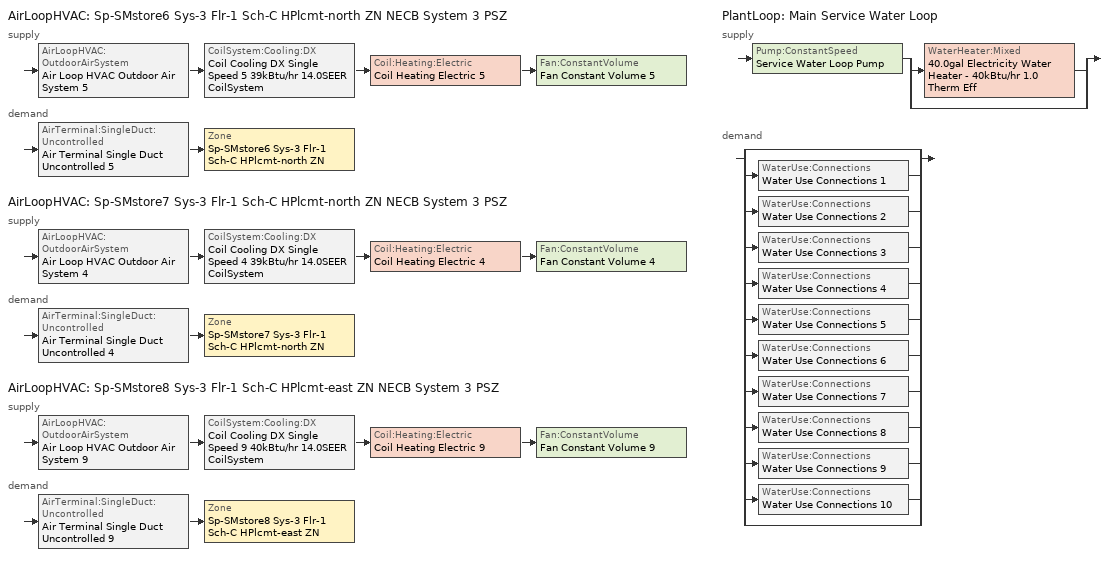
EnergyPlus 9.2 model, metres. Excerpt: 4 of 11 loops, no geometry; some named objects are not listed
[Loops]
AirLoopHVAC 'Sp-SMstore6 Sys-3 Flr-1 Sch-C HPlcmt-north ZN NECB System 3 PSZ'
 supply: AirLoopHVAC:OutdoorAirSystem 'Air Loop HVAC Outdoor Air System 5' > CoilSystem:Cooling:DX 'Coil Cooling DX Single Speed 5 39kBtu/hr 14.0SEER CoilSystem' > Coil:Heating:Electric 'Coil Heating Electric 5' > Fan:ConstantVolume 'Fan Constant Volume 5'
 demand: AirTerminal:SingleDuct:Uncontrolled 'Air Terminal Single Duct Uncontrolled 5' > Zone 'Sp-SMstore6 Sys-3 Flr-1 Sch-C HPlcmt-north ZN'
AirLoopHVAC 'Sp-SMstore7 Sys-3 Flr-1 Sch-C HPlcmt-north ZN NECB System 3 PSZ'
 supply: AirLoopHVAC:OutdoorAirSystem 'Air Loop HVAC Outdoor Air System 4' > CoilSystem:Cooling:DX 'Coil Cooling DX Single Speed 4 39kBtu/hr 14.0SEER CoilSystem' > Coil:Heating:Electric 'Coil Heating Electric 4' > Fan:ConstantVolume 'Fan Constant Volume 4'
 demand: AirTerminal:SingleDuct:Uncontrolled 'Air Terminal Single Duct Uncontrolled 4' > Zone 'Sp-SMstore7 Sys-3 Flr-1 Sch-C HPlcmt-north ZN'
AirLoopHVAC 'Sp-SMstore8 Sys-3 Flr-1 Sch-C HPlcmt-east ZN NECB System 3 PSZ'
 supply: AirLoopHVAC:OutdoorAirSystem 'Air Loop HVAC Outdoor Air System 9' > CoilSystem:Cooling:DX 'Coil Cooling DX Single Speed 9 40kBtu/hr 14.0SEER CoilSystem' > Coil:Heating:Electric 'Coil Heating Electric 9' > Fan:ConstantVolume 'Fan Constant Volume 9'
 demand: AirTerminal:SingleDuct:Uncontrolled 'Air Terminal Single Duct Uncontrolled 9' > Zone 'Sp-SMstore8 Sys-3 Flr-1 Sch-C HPlcmt-east ZN'
PlantLoop 'Main Service Water Loop'
 supply: Pump:ConstantSpeed 'Service Water Loop Pump' > split
  | WaterHeater:Mixed '40.0gal Electricity Water Heater - 40kBtu/hr 1.0 Therm Eff'
  | bypass
 demand: split
  | bypass
  | WaterUse:Connections 'Water Use Connections 1'
  | WaterUse:Connections 'Water Use Connections 2'
  | WaterUse:Connections 'Water Use Connections 3'
  | WaterUse:Connections 'Water Use Connections 4'
  | WaterUse:Connections 'Water Use Connections 5'
  | WaterUse:Connections 'Water Use Connections 6'
  | WaterUse:Connections 'Water Use Connections 7'
  | WaterUse:Connections 'Water Use Connections 8'
  | WaterUse:Connections 'Water Use Connections 9'
  | WaterUse:Connections 'Water Use Connections 10'
  | bypass
[DesignSpecification:OutdoorAir]
Space Function Retail - sales Ventilation: Outdoor Air Method=Sum; Outdoor Air Flow per Person {m3/s-person}=0; Outdoor Air Flow per Zone Floor Area {m3/s-m2}=0.00118364; Outdoor Air Flow per Zone {m3/s}=0; Outdoor Air Flow Air Changes per Hour {1/hr}=0
[DesignSpecification:ZoneAirDistribution] Zone Air Distribution Effectiveness in Cooling Mode=1; Zone Air Distribution Effectiveness in Heating Mode=1
Sp-SMstore6 Sys-3 Flr-1 Sch-C HPlcmt-north ZN Design Spec Zone Air Dist; Sp-SMstore7 Sys-3 Flr-1 Sch-C HPlcmt-north ZN Design Spec Zone Air Dist; Sp-SMstore8 Sys-3 Flr-1 Sch-C HPlcmt-east ZN Design Spec Zone Air Dist
[Sizing:Zone] Zone Cooling Design Supply Air Temperature Input Method=SupplyAirTemperature; Zone Cooling Design Supply Air Temperature {C}=13; Zone Cooling Design Supply Air Temperature Difference {deltaC}=11.11; Zone Heating Design Supply Air Temperature Input Method=SupplyAirTemperature; Zone Heating Design Supply Air Temperature {C}=43; Zone Heating Design Supply Air Temperature Difference {deltaC}=11.11; Zone Cooling Design Supply Air Humidity Ratio {kgWater/kgDryAir}=0.0085; Zone Heating Design Supply Air Humidity Ratio {kgWater/kgDryAir}=0.008; Design Specification Outdoor Air Object=Space Function Retail - sales Ventilation; Zone Heating Sizing Factor=1.3; Zone Cooling Sizing Factor=1.1; Cooling Design Air Flow Method=DesignDay; Cooling Design Air Flow Rate {m3/s}=0; Cooling Minimum Air Flow per Zone Floor Area {m3/s-m2}=0.000762; Cooling Minimum Air Flow {m3/s}=0; Cooling Minimum Air Flow Fraction=0; Heating Design Air Flow Method=DesignDay; Heating Design Air Flow Rate {m3/s}=0; Heating Maximum Air Flow per Zone Floor Area {m3/s-m2}=0.002032; Heating Maximum Air Flow {m3/s}=0.141576; Heating Maximum Air Flow Fraction=0.3; Account for Dedicated Outdoor Air System=No
Name | Design Specification Zone Air Distribution Object
Sp-SMstore6 Sys-3 Flr-1 Sch-C HPlcmt-north ZN | Sp-SMstore6 Sys-3 Flr-1 Sch-C HPlcmt-north ZN Design Spec Zone Air Dist
Sp-SMstore7 Sys-3 Flr-1 Sch-C HPlcmt-north ZN | Sp-SMstore7 Sys-3 Flr-1 Sch-C HPlcmt-north ZN Design Spec Zone Air Dist
Sp-SMstore8 Sys-3 Flr-1 Sch-C HPlcmt-east ZN | Sp-SMstore8 Sys-3 Flr-1 Sch-C HPlcmt-east ZN Design Spec Zone Air Dist
[Sizing:System] Type of Load to Size On=Sensible; Design Outdoor Air Flow Rate {m3/s}=Autosize; Central Heating Maximum System Air Flow Ratio=1; Preheat Design Temperature {C}=7; Preheat Design Humidity Ratio {kgWater/kgDryAir}=0.008; Precool Design Temperature {C}=13; Precool Design Humidity Ratio {kgWater/kgDryAir}=0.008; Central Cooling Design Supply Air Temperature {C}=13; Central Heating Design Supply Air Temperature {C}=43; Type of Zone Sum to Use=NonCoincident; 100% Outdoor Air in Cooling=No; 100% Outdoor Air in Heating=No; Central Cooling Design Supply Air Humidity Ratio {kgWater/kgDryAir}=0.0085; Central Heating Design Supply Air Humidity Ratio {kgWater/kgDryAir}=0.008; Cooling Supply Air Flow Rate Method=DesignDay; Cooling Supply Air Flow Rate {m3/s}=0; Cooling Supply Air Flow Rate Per Floor Area {m3/s-m2}=0.00996765; Cooling Fraction of Autosized Cooling Supply Air Flow Rate=1; Cooling Supply Air Flow Rate Per Unit Cooling Capacity {m3/s-W}=3.94755e-05; Heating Supply Air Flow Rate Method=DesignDay; Heating Supply Air Flow Rate {m3/s}=0; Heating Supply Air Flow Rate Per Floor Area {m3/s-m2}=0.00996765; Heating Fraction of Autosized Heating Supply Air Flow Rate=1; Heating Fraction of Autosized Cooling Supply Air Flow Rate=1; Heating Supply Air Flow Rate Per Unit Heating Capacity {m3/s-W}=3.15882e-05; System Outdoor Air Method=ZoneSum; Zone Maximum Outdoor Air Fraction=1; Cooling Design Capacity Method=CoolingDesignCapacity; Cooling Design Capacity {W}=Autosize; Cooling Design Capacity Per Floor Area {W/m2}=234.7; Fraction of Autosized Cooling Design Capacity=1; Heating Design Capacity Method=HeatingDesignCapacity; Heating Design Capacity {W}=Autosize; Heating Design Capacity Per Floor Area {W/m2}=157; Fraction of Autosized Heating Design Capacity=1; Central Cooling Capacity Control Method=OnOff
Sp-SMstore6 Sys-3 Flr-1 Sch-C HPlcmt-north ZN NECB System 3 PSZ; Sp-SMstore7 Sys-3 Flr-1 Sch-C HPlcmt-north ZN NECB System 3 PSZ; Sp-SMstore8 Sys-3 Flr-1 Sch-C HPlcmt-east ZN NECB System 3 PSZ
[Sizing:Plant]
Main Service Water Loop: Loop Type=Heating; Design Loop Exit Temperature {C}=60; Loop Design Temperature Difference {deltaC}=5; Sizing Option=NonCoincident; Zone Timesteps in Averaging Window=1; Coincident Sizing Factor Mode=None
[ZoneControl:Thermostat]
Name | Zone or ZoneList | Control Type Schedule | Control 1
Sp-SMstore6 Sys-3 Flr-1 Sch-C HPlcmt-north ZN Thermostat | Sp-SMstore6 Sys-3 Flr-1 Sch-C HPlcmt-north ZN | Sp-SMstore6 Sys-3 Flr-1 Sch-C HPlcmt-north ZN Thermostat Schedule | Space Function Retail - sales Thermostat 15
Sp-SMstore7 Sys-3 Flr-1 Sch-C HPlcmt-north ZN Thermostat | Sp-SMstore7 Sys-3 Flr-1 Sch-C HPlcmt-north ZN | Sp-SMstore7 Sys-3 Flr-1 Sch-C HPlcmt-north ZN Thermostat Schedule | Space Function Retail - sales Thermostat 14
Sp-SMstore8 Sys-3 Flr-1 Sch-C HPlcmt-east ZN Thermostat | Sp-SMstore8 Sys-3 Flr-1 Sch-C HPlcmt-east ZN | Sp-SMstore8 Sys-3 Flr-1 Sch-C HPlcmt-east ZN Thermostat Schedule | Space Function Retail - sales Thermostat 19
[ThermostatSetpoint:DualSetpoint] Heating Setpoint Temperature Schedule=NECB-C-Thermostat Setpoint-Heating; Cooling Setpoint Temperature Schedule=NECB-C-Thermostat Setpoint-Cooling
Space Function Retail - sales Thermostat 15; Space Function Retail - sales Thermostat 14; Space Function Retail - sales Thermostat 19
[ZoneHVAC:Baseboard:Convective:Electric] Availability Schedule=Always On Discrete; Heating Design Capacity {W}=Autosize; Efficiency=1
Zone HVAC Baseboard Convective Electric 5; Zone HVAC Baseboard Convective Electric 4; Zone HVAC Baseboard Convective Electric 9
[AirTerminal:SingleDuct:Uncontrolled] Availability Schedule=Always On Discrete; Maximum Air Flow Rate {m3/s}=AutoSize
Air Terminal Single Duct Uncontrolled 5; Air Terminal Single Duct Uncontrolled 4; Air Terminal Single Duct Uncontrolled 9
[Zone equipment]
Sp-SMstore6 Sys-3 Flr-1 Sch-C HPlcmt-north ZN: Air Terminal Single Duct Uncontrolled 5, Zone HVAC Baseboard Convective Electric 5
Sp-SMstore7 Sys-3 Flr-1 Sch-C HPlcmt-north ZN: Air Terminal Single Duct Uncontrolled 4, Zone HVAC Baseboard Convective Electric 4
Sp-SMstore8 Sys-3 Flr-1 Sch-C HPlcmt-east ZN: Air Terminal Single Duct Uncontrolled 9, Zone HVAC Baseboard Convective Electric 9
[Fan:ConstantVolume] Fan Total Efficiency=0.39975; Pressure Rise {Pa}=640; Maximum Flow Rate {m3/s}=AutoSize; Motor Efficiency=0.615; Motor In Airstream Fraction=1
Name | Availability Schedule
Fan Constant Volume 5 | Sp-SMstore6 Sys-3 Flr-1 Sch-C HPlcmt-north ZN NECB System 3 PSZ Occ Sch
Fan Constant Volume 4 | Sp-SMstore7 Sys-3 Flr-1 Sch-C HPlcmt-north ZN NECB System 3 PSZ Occ Sch
Fan Constant Volume 9 | Sp-SMstore8 Sys-3 Flr-1 Sch-C HPlcmt-east ZN NECB System 3 PSZ Occ Sch
[Coil:Cooling:DX:SingleSpeed] Availability Schedule=Always On Discrete; Gross Rated Total Cooling Capacity {W}=Autosize; Gross Rated Sensible Heat Ratio=Autosize; Gross Rated Cooling COP {W/W}=3.8248; Rated Air Flow Rate {m3/s}=Autosize; Rated Evaporator Fan Power Per Volume Flow Rate {W/(m3/s)}=773.3; Condenser Type=AirCooled; Evaporative Condenser Effectiveness=0; Evaporative Condenser Air Flow Rate {m3/s}=Autosize; Evaporative Condenser Pump Rated Power Consumption {W}=Autosize; Crankcase Heater Capacity {W}=0; Maximum Outdoor Dry-Bulb Temperature for Crankcase Heater Operation {C}=0; Basin Heater Capacity {W/K}=0; Basin Heater Setpoint Temperature {C}=10
Name | Total Cooling Capacity Function of Temperature Curve | Total Cooling Capacity Function of Flow Fraction Curve | Energy Input Ratio Function of Temperature Curve | Energy Input Ratio Function of Flow Fraction Curve | Part Load Fraction Correlation Curve
Coil Cooling DX Single Speed 5 39kBtu/hr 14.0SEER | DXCOOL-NECB2011-REF-CAPFT 5 | DXCOOL-NECB2011-REF-CAPFFLOW 5 | DXCOOL-NECB2011-REF-COOLEIRFT 5 | DXCOOL-NECB2011-REF-COOLEIRFFLOW 5 | DXCOOL-NECB2011-REF-COOLPLFFPLR 5
Coil Cooling DX Single Speed 4 39kBtu/hr 14.0SEER | DXCOOL-NECB2011-REF-CAPFT 4 | DXCOOL-NECB2011-REF-CAPFFLOW 4 | DXCOOL-NECB2011-REF-COOLEIRFT 4 | DXCOOL-NECB2011-REF-COOLEIRFFLOW 4 | DXCOOL-NECB2011-REF-COOLPLFFPLR 4
Coil Cooling DX Single Speed 9 40kBtu/hr 14.0SEER | DXCOOL-NECB2011-REF-CAPFT 9 | DXCOOL-NECB2011-REF-CAPFFLOW 9 | DXCOOL-NECB2011-REF-COOLEIRFT 9 | DXCOOL-NECB2011-REF-COOLEIRFFLOW 9 | DXCOOL-NECB2011-REF-COOLPLFFPLR 9
[Coil:Heating:Electric] Availability Schedule=Always On Discrete; Efficiency=1; Nominal Capacity {W}=Autosize
Coil Heating Electric 5; Coil Heating Electric 4; Coil Heating Electric 9
[CoilSystem:Cooling:DX] Availability Schedule=Always On Discrete
Name | Cooling Coil
Coil Cooling DX Single Speed 5 39kBtu/hr 14.0SEER CoilSystem | Coil Cooling DX Single Speed 5 39kBtu/hr 14.0SEER
Coil Cooling DX Single Speed 4 39kBtu/hr 14.0SEER CoilSystem | Coil Cooling DX Single Speed 4 39kBtu/hr 14.0SEER
Coil Cooling DX Single Speed 9 40kBtu/hr 14.0SEER CoilSystem | Coil Cooling DX Single Speed 9 40kBtu/hr 14.0SEER
[Controller:OutdoorAir] Minimum Outdoor Air Flow Rate {m3/s}=0; Maximum Outdoor Air Flow Rate {m3/s}=Autosize; Economizer Control Type=NoEconomizer; Economizer Control Action Type=ModulateFlow; Economizer Maximum Limit Dry-Bulb Temperature {C}=28; Economizer Maximum Limit Enthalpy {J/kg}=64000; Economizer Minimum Limit Dry-Bulb Temperature {C}=-100; Lockout Type=NoLockout; Minimum Limit Type=FixedMinimum; High Humidity Control=No; Control High Indoor Humidity Based on Outdoor Humidity Ratio=Yes; Heat Recovery Bypass Control Type=BypassWhenWithinEconomizerLimits
Name | Minimum Outdoor Air Schedule | Mechanical Ventilation Controller
Controller Outdoor Air 5 | Sp-SMstore6 Sys-3 Flr-1 Sch-C HPlcmt-north ZN NECB System 3 PSZ Occ Sch | Controller Mechanical Ventilation 5
Controller Outdoor Air 4 | Sp-SMstore7 Sys-3 Flr-1 Sch-C HPlcmt-north ZN NECB System 3 PSZ Occ Sch | Controller Mechanical Ventilation 4
Controller Outdoor Air 9 | Sp-SMstore8 Sys-3 Flr-1 Sch-C HPlcmt-east ZN NECB System 3 PSZ Occ Sch | Controller Mechanical Ventilation 9
[Controller:MechanicalVentilation] Demand Controlled Ventilation=No; System Outdoor Air Method=ZoneSum; Design Specification Outdoor Air Object Name 1=Space Function Retail - sales Ventilation
Name | Availability Schedule | Zone 1 | Design Specification Zone Air Distribution Object Name 1
Controller Mechanical Ventilation 5 | Sp-SMstore6 Sys-3 Flr-1 Sch-C HPlcmt-north ZN NECB System 3 PSZ Occ Sch | Sp-SMstore6 Sys-3 Flr-1 Sch-C HPlcmt-north ZN | Sp-SMstore6 Sys-3 Flr-1 Sch-C HPlcmt-north ZN Design Spec Zone Air Dist
Controller Mechanical Ventilation 4 | Sp-SMstore7 Sys-3 Flr-1 Sch-C HPlcmt-north ZN NECB System 3 PSZ Occ Sch | Sp-SMstore7 Sys-3 Flr-1 Sch-C HPlcmt-north ZN | Sp-SMstore7 Sys-3 Flr-1 Sch-C HPlcmt-north ZN Design Spec Zone Air Dist
Controller Mechanical Ventilation 9 | Sp-SMstore8 Sys-3 Flr-1 Sch-C HPlcmt-east ZN NECB System 3 PSZ Occ Sch | Sp-SMstore8 Sys-3 Flr-1 Sch-C HPlcmt-east ZN | Sp-SMstore8 Sys-3 Flr-1 Sch-C HPlcmt-east ZN Design Spec Zone Air Dist
[AirLoopHVAC] Design Supply Air Flow Rate {m3/s}=AutoSize
Sp-SMstore6 Sys-3 Flr-1 Sch-C HPlcmt-north ZN NECB System 3 PSZ; Sp-SMstore7 Sys-3 Flr-1 Sch-C HPlcmt-north ZN NECB System 3 PSZ; Sp-SMstore8 Sys-3 Flr-1 Sch-C HPlcmt-east ZN NECB System 3 PSZ
[Pump:ConstantSpeed]
Service Water Loop Pump: Design Flow Rate {m3/s}=Autosize; Design Pump Head {Pa}=0.001; Design Power Consumption {W}=Autosize; Motor Efficiency=0.7; Fraction of Motor Inefficiencies to Fluid Stream=0; Pump Control Type=Intermittent; Design Power Sizing Method=PowerPerFlowPerPressure; Design Electric Power per Unit Flow Rate {W/(m3/s)}=348701.1; Design Shaft Power per Unit Flow Rate per Unit Head {W/((m3/s)-Pa)}=1.28205
[WaterHeater:Mixed]
40.0gal Electricity Water Heater - 40kBtu/hr 1.0 Therm Eff: Tank Volume {m3}=0.151416; Setpoint Temperature Schedule=Service Water Loop Temp - 140F; Deadband Temperature Difference {deltaC}=2; Maximum Temperature Limit {C}=82.2222; Heater Control Type=Cycle; Heater Maximum Capacity {W}=11722.8; Heater Ignition Minimum Flow Rate {m3/s}=0; Heater Ignition Delay {s}=0; Heater Fuel Type=Electricity; Heater Thermal Efficiency=1; Off Cycle Parasitic Fuel Consumption Rate {W}=19.9992; Off Cycle Parasitic Fuel Type=Electricity; Off Cycle Parasitic Heat Fraction to Tank=0.8; On Cycle Parasitic Fuel Consumption Rate {W}=19.9992; On Cycle Parasitic Fuel Type=Electricity; On Cycle Parasitic Heat Fraction to Tank=0; Ambient Temperature Indicator=Schedule; Ambient Temperature Schedule=Water Heater Ambient Temp Schedule - 70F; Off Cycle Loss Coefficient to Ambient Temperature {W/K}=1.80728; Off Cycle Loss Fraction to Zone=1; On Cycle Loss Coefficient to Ambient Temperature {W/K}=1.80728; On Cycle Loss Fraction to Zone=1; Use Side Effectiveness=1; Source Side Effectiveness=1; Use Side Design Flow Rate {m3/s}=Autosize; Source Side Design Flow Rate {m3/s}=Autosize; Indirect Water Heating Recovery Time {hr}=1.5; Source Side Flow Control Mode=IndirectHeatPrimarySetpoint
[PlantLoop]
Main Service Water Loop: Fluid Type=Water; Plant Equipment Operation Scheme=Main Service Water Loop Operation Schemes; Maximum Loop Temperature {C}=60; Minimum Loop Temperature {C}=10; Maximum Loop Flow Rate {m3/s}=Autosize; Minimum Loop Flow Rate {m3/s}=0; Plant Loop Volume {m3}=Autocalculate; Load Distribution Scheme=Optimal; Plant Loop Demand Calculation Scheme=SingleSetpoint
[PlantEquipmentList]
Main Service Water Loop Heating Equipment List: 40.0gal Electricity Water Heater - 40kBtu/hr 1.0 Therm Eff
[PlantEquipmentOperation:HeatingLoad]
Main Service Water Loop Heating Operation Scheme: Load Range 1 Lower Limit {W}=0; Load Range 1 Upper Limit {W}=1e+09; Range 1 Equipment List=Main Service Water Loop Heating Equipment List
[PlantEquipmentOperationSchemes]
Main Service Water Loop Operation Schemes: Control Scheme 1=Main Service Water Loop Heating Operation Scheme; Control Scheme 1 Schedule=Always On Discrete
[SetpointManager:Scheduled]
Service hot water setpoint manager: Control Variable=Temperature; Schedule=Service Water Loop Temp - 140F
[SetpointManager:SingleZone:Reheat] Control Variable=Temperature; Minimum Supply Air Temperature {C}=13; Maximum Supply Air Temperature {C}=43
Name | Control Zone
Setpoint Manager Single Zone Reheat 5 | Sp-SMstore6 Sys-3 Flr-1 Sch-C HPlcmt-north ZN
Setpoint Manager Single Zone Reheat 4 | Sp-SMstore7 Sys-3 Flr-1 Sch-C HPlcmt-north ZN
Setpoint Manager Single Zone Reheat 9 | Sp-SMstore8 Sys-3 Flr-1 Sch-C HPlcmt-east ZN
[SetpointManager:MixedAir] Control Variable=Temperature
Node 64 OS Default SPM; Node 63 OS Default SPM; Node 62 OS Default SPM; Node 53 OS Default SPM; Node 52 OS Default SPM; Node 51 OS Default SPM; Node 108 OS Default SPM; Node 107 OS Default SPM; Node 106 OS Default SPM
[WaterUse:Equipment] Flow Rate Fraction Schedule=NECB-C-Service Water Heating
Name | Peak Flow Rate {m3/s} | Target Temperature Schedule | Zone | Sensible Fraction Schedule | Latent Fraction Schedule
Lgstore1 Service Water Use 0.04gal/min | 2.49062e-06 | Schedule Ruleset 5 | Sp-LGstore1 Sys-3 Flr-1 Sch-C HPlcmt-west ZN | Schedule Ruleset 3 | Schedule Ruleset 4
Lgstore2 Service Water Use 0.04gal/min | 2.49062e-06 | Schedule Ruleset 8 | Sp-LGstore2 Sys-3 Flr-1 Sch-C HPlcmt-north ZN | Schedule Ruleset 6 | Schedule Ruleset 7
Smstore1 Service Water Use 0.02gal/min | 1.24531e-06 | Schedule Ruleset 11 | Sp-SMstore1 Sys-3 Flr-1 Sch-C HPlcmt-north ZN | Schedule Ruleset 9 | Schedule Ruleset 10
Smstore2 Service Water Use 0.02gal/min | 1.24531e-06 | Schedule Ruleset 14 | Sp-SMstore2 Sys-3 Flr-1 Sch-C HPlcmt-north ZN | Schedule Ruleset 12 | Schedule Ruleset 13
Smstore3 Service Water Use 0.02gal/min | 1.24531e-06 | Schedule Ruleset 17 | Sp-SMstore3 Sys-3 Flr-1 Sch-C HPlcmt-north ZN | Schedule Ruleset 15 | Schedule Ruleset 16
Smstore4 Service Water Use 0.02gal/min | 1.24531e-06 | Schedule Ruleset 20 | Sp-SMstore4 Sys-3 Flr-1 Sch-C HPlcmt-north ZN | Schedule Ruleset 18 | Schedule Ruleset 19
Smstore5 Service Water Use 0.02gal/min | 1.24531e-06 | Schedule Ruleset 23 | Sp-SMstore5 Sys-3 Flr-1 Sch-C HPlcmt-north ZN | Schedule Ruleset 21 | Schedule Ruleset 22
Smstore6 Service Water Use 0.02gal/min | 1.24531e-06 | Schedule Ruleset 26 | Sp-SMstore6 Sys-3 Flr-1 Sch-C HPlcmt-north ZN | Schedule Ruleset 24 | Schedule Ruleset 25
Smstore7 Service Water Use 0.02gal/min | 1.24531e-06 | Schedule Ruleset 29 | Sp-SMstore7 Sys-3 Flr-1 Sch-C HPlcmt-north ZN | Schedule Ruleset 27 | Schedule Ruleset 28
Smstore8 Service Water Use 0.02gal/min | 1.24531e-06 | Schedule Ruleset 32 | Sp-SMstore8 Sys-3 Flr-1 Sch-C HPlcmt-east ZN | Schedule Ruleset 30 | Schedule Ruleset 31
[WaterUse:Connections]
Name | Water Use Equipment 1
Water Use Connections 1 | Lgstore1 Service Water Use 0.04gal/min
Water Use Connections 2 | Lgstore2 Service Water Use 0.04gal/min
Water Use Connections 3 | Smstore1 Service Water Use 0.02gal/min
Water Use Connections 4 | Smstore2 Service Water Use 0.02gal/min
Water Use Connections 5 | Smstore3 Service Water Use 0.02gal/min
Water Use Connections 6 | Smstore4 Service Water Use 0.02gal/min
Water Use Connections 7 | Smstore5 Service Water Use 0.02gal/min
Water Use Connections 8 | Smstore6 Service Water Use 0.02gal/min
Water Use Connections 9 | Smstore7 Service Water Use 0.02gal/min
Water Use Connections 10 | Smstore8 Service Water Use 0.02gal/min
[Schedule:Day:Interval]
NECB-C-Thermostat Setpoint-Heating Sun|Hol Day: No, 09:00, 18, 10:00, 20, 19:00, 22, 24:00, 18
NECB-C-Thermostat Setpoint-Heating Default|Wkdy Day; NECB-C-Thermostat Setpoint-Heating Sat Day; NECB-C-Thermostat Setpoint-Heating Default: No, 07:00, 18, 08:00, 20, 21:00, 22, 24:00, 18
NECB-C-Thermostat Setpoint-Cooling Sun|Hol Day: No, 09:00, 35, 19:00, 24, 24:00, 35
NECB-C-Thermostat Setpoint-Cooling Default|Wkdy Day; NECB-C-Thermostat Setpoint-Cooling Sat Day; NECB-C-Thermostat Setpoint-Cooling Default: No, 07:00, 35, 21:00, 24, 24:00, 35
Sp-SMstore6 Sys-3 Flr-1 Sch-C HPlcmt-north ZN NECB System 3 PSZ Occ Sch Sunday; Sp-SMstore7 Sys-3 Flr-1 Sch-C HPlcmt-north ZN NECB System 3 PSZ Occ Sch Sunday; Sp-SMstore8 Sys-3 Flr-1 Sch-C HPlcmt-east ZN NECB System 3 PSZ Occ Sch Sunday: No, 11:00, 0, 19:00, 1, 24:00, 0
Sp-SMstore6 Sys-3 Flr-1 Sch-C HPlcmt-north ZN NECB System 3 PSZ Occ Sch Monday; Sp-SMstore6 Sys-3 Flr-1 Sch-C HPlcmt-north ZN NECB System 3 PSZ Occ Sch Tuesday; Sp-SMstore6 Sys-3 Flr-1 Sch-C HPlcmt-north ZN NECB System 3 PSZ Occ Sch Wednesday; Sp-SMstore6 Sys-3 Flr-1 Sch-C HPlcmt-north ZN NECB System 3 PSZ Occ Sch Thursday; Sp-SMstore6 Sys-3 Flr-1 Sch-C HPlcmt-north ZN NECB System 3 PSZ Occ Sch Friday; Sp-SMstore6 Sys-3 Flr-1 Sch-C HPlcmt-north ZN NECB System 3 PSZ Occ Sch Saturday; Sp-SMstore7 Sys-3 Flr-1 Sch-C HPlcmt-north ZN NECB System 3 PSZ Occ Sch Monday; Sp-SMstore7 Sys-3 Flr-1 Sch-C HPlcmt-north ZN NECB System 3 PSZ Occ Sch Tuesday; Sp-SMstore7 Sys-3 Flr-1 Sch-C HPlcmt-north ZN NECB System 3 PSZ Occ Sch Wednesday; Sp-SMstore7 Sys-3 Flr-1 Sch-C HPlcmt-north ZN NECB System 3 PSZ Occ Sch Thursday; Sp-SMstore7 Sys-3 Flr-1 Sch-C HPlcmt-north ZN NECB System 3 PSZ Occ Sch Friday; Sp-SMstore7 Sys-3 Flr-1 Sch-C HPlcmt-north ZN NECB System 3 PSZ Occ Sch Saturday; Sp-SMstore8 Sys-3 Flr-1 Sch-C HPlcmt-east ZN NECB System 3 PSZ Occ Sch Monday; Sp-SMstore8 Sys-3 Flr-1 Sch-C HPlcmt-east ZN NECB System 3 PSZ Occ Sch Tuesday; Sp-SMstore8 Sys-3 Flr-1 Sch-C HPlcmt-east ZN NECB System 3 PSZ Occ Sch Wednesday; Sp-SMstore8 Sys-3 Flr-1 Sch-C HPlcmt-east ZN NECB System 3 PSZ Occ Sch Thursday; Sp-SMstore8 Sys-3 Flr-1 Sch-C HPlcmt-east ZN NECB System 3 PSZ Occ Sch Friday; Sp-SMstore8 Sys-3 Flr-1 Sch-C HPlcmt-east ZN NECB System 3 PSZ Occ Sch Saturday: No, 09:00, 0, 21:00, 1, 24:00, 0
Sp-SMstore6 Sys-3 Flr-1 Sch-C HPlcmt-north ZN NECB System 3 PSZ Occ Sch Default; Sp-SMstore6 Sys-3 Flr-1 Sch-C HPlcmt-north ZN NECB System 3 PSZ Occ Sch Summer Design Day; Sp-SMstore6 Sys-3 Flr-1 Sch-C HPlcmt-north ZN NECB System 3 PSZ Occ Sch Winter Design Day; Sp-SMstore7 Sys-3 Flr-1 Sch-C HPlcmt-north ZN NECB System 3 PSZ Occ Sch Default; Sp-SMstore7 Sys-3 Flr-1 Sch-C HPlcmt-north ZN NECB System 3 PSZ Occ Sch Summer Design Day; Sp-SMstore7 Sys-3 Flr-1 Sch-C HPlcmt-north ZN NECB System 3 PSZ Occ Sch Winter Design Day; Sp-SMstore8 Sys-3 Flr-1 Sch-C HPlcmt-east ZN NECB System 3 PSZ Occ Sch Default; Sp-SMstore8 Sys-3 Flr-1 Sch-C HPlcmt-east ZN NECB System 3 PSZ Occ Sch Summer Design Day; Sp-SMstore8 Sys-3 Flr-1 Sch-C HPlcmt-east ZN NECB System 3 PSZ Occ Sch Winter Design Day: No, 24:00, 1
NECB-C-Service Water Heating Default; NECB-C-Service Water Heating Default|Wkdy Day: No, 08:00, 0.05, 09:00, 0.1, 10:00, 0.2, 11:00, 0.3, 12:00, 0.4, 16:00, 0.8, 17:00, 0.6, 18:00, 0.4, 19:00, 0.3, 21:00, 0.2, 24:00, 0.05
NECB-C-Service Water Heating Sat Day: No, 08:00, 0.05, 09:00, 0.1, 10:00, 0.2, 11:00, 0.3, 12:00, 0.5, 16:00, 0.9, 17:00, 0.7, 18:00, 0.5, 19:00, 0.3, 21:00, 0.2, 24:00, 0.05
NECB-C-Service Water Heating Sun|Hol Day: No, 10:00, 0.05, 11:00, 0.1, 12:00, 0.2, 13:00, 0.4, 15:00, 0.8, 16:00, 0.6, 17:00, 0.4, 18:00, 0.3, 19:00, 0.2, 24:00, 0.05
Schedule Day 10; Schedule Day 13; Schedule Day 16; Schedule Day 19; Schedule Day 22; Schedule Day 25; Schedule Day 28; Schedule Day 31; Schedule Day 34; Schedule Day 7; Service Water Loop Temp - 140F Default: No, 24:00, 60
Schedule Day 11; Schedule Day 14; Schedule Day 17; Schedule Day 20; Schedule Day 23; Schedule Day 26; Schedule Day 29; Schedule Day 32; Schedule Day 5; Schedule Day 8: No, 24:00, 0.2
Schedule Day 12; Schedule Day 15; Schedule Day 18; Schedule Day 21; Schedule Day 24; Schedule Day 27; Schedule Day 30; Schedule Day 33; Schedule Day 6; Schedule Day 9: No, 24:00, 0.05
Water Heater Ambient Temp Schedule - 70F Default: No, 24:00, 21.1111
[Schedule:Week:Daily]
Schedule:Week:Daily {b626d2ae-3ef6-42c0-b7c5-b1875134119c}: NECB-C-Thermostat Setpoint-Heating Sun|Hol Day, NECB-C-Thermostat Setpoint-Heating Default|Wkdy Day, NECB-C-Thermostat Setpoint-Heating Default|Wkdy Day, NECB-C-Thermostat Setpoint-Heating Default|Wkdy Day, NECB-C-Thermostat Setpoint-Heating Default|Wkdy Day, NECB-C-Thermostat Setpoint-Heating Default|Wkdy Day, NECB-C-Thermostat Setpoint-Heating Sat Day, NECB-C-Thermostat Setpoint-Heating Default, NECB-C-Thermostat Setpoint-Heating Default, NECB-C-Thermostat Setpoint-Heating Default, NECB-C-Thermostat Setpoint-Heating Default, NECB-C-Thermostat Setpoint-Heating Default
Schedule:Week:Daily {7b19a614-a390-4601-80f6-aaa361479290}: NECB-C-Thermostat Setpoint-Cooling Sun|Hol Day, NECB-C-Thermostat Setpoint-Cooling Default|Wkdy Day, NECB-C-Thermostat Setpoint-Cooling Default|Wkdy Day, NECB-C-Thermostat Setpoint-Cooling Default|Wkdy Day, NECB-C-Thermostat Setpoint-Cooling Default|Wkdy Day, NECB-C-Thermostat Setpoint-Cooling Default|Wkdy Day, NECB-C-Thermostat Setpoint-Cooling Sat Day, NECB-C-Thermostat Setpoint-Cooling Default, NECB-C-Thermostat Setpoint-Cooling Default, NECB-C-Thermostat Setpoint-Cooling Default, NECB-C-Thermostat Setpoint-Cooling Default, NECB-C-Thermostat Setpoint-Cooling Default
Schedule:Week:Daily {42430c3e-45c3-43a4-b410-0f81b8fb76fb}: Sp-SMstore6 Sys-3 Flr-1 Sch-C HPlcmt-north ZN NECB System 3 PSZ Occ Sch Sunday, Sp-SMstore6 Sys-3 Flr-1 Sch-C HPlcmt-north ZN NECB System 3 PSZ Occ Sch Monday, Sp-SMstore6 Sys-3 Flr-1 Sch-C HPlcmt-north ZN NECB System 3 PSZ Occ Sch Tuesday, Sp-SMstore6 Sys-3 Flr-1 Sch-C HPlcmt-north ZN NECB System 3 PSZ Occ Sch Wednesday, Sp-SMstore6 Sys-3 Flr-1 Sch-C HPlcmt-north ZN NECB System 3 PSZ Occ Sch Thursday, Sp-SMstore6 Sys-3 Flr-1 Sch-C HPlcmt-north ZN NECB System 3 PSZ Occ Sch Friday, Sp-SMstore6 Sys-3 Flr-1 Sch-C HPlcmt-north ZN NECB System 3 PSZ Occ Sch Saturday, Sp-SMstore6 Sys-3 Flr-1 Sch-C HPlcmt-north ZN NECB System 3 PSZ Occ Sch Default, Sp-SMstore6 Sys-3 Flr-1 Sch-C HPlcmt-north ZN NECB System 3 PSZ Occ Sch Summer Design Day, Sp-SMstore6 Sys-3 Flr-1 Sch-C HPlcmt-north ZN NECB System 3 PSZ Occ Sch Winter Design Day, Sp-SMstore6 Sys-3 Flr-1 Sch-C HPlcmt-north ZN NECB System 3 PSZ Occ Sch Default, Sp-SMstore6 Sys-3 Flr-1 Sch-C HPlcmt-north ZN NECB System 3 PSZ Occ Sch Default
Schedule:Week:Daily {f836ca58-c131-444b-8da0-3a65012ed538}: Sp-SMstore7 Sys-3 Flr-1 Sch-C HPlcmt-north ZN NECB System 3 PSZ Occ Sch Sunday, Sp-SMstore7 Sys-3 Flr-1 Sch-C HPlcmt-north ZN NECB System 3 PSZ Occ Sch Monday, Sp-SMstore7 Sys-3 Flr-1 Sch-C HPlcmt-north ZN NECB System 3 PSZ Occ Sch Tuesday, Sp-SMstore7 Sys-3 Flr-1 Sch-C HPlcmt-north ZN NECB System 3 PSZ Occ Sch Wednesday, Sp-SMstore7 Sys-3 Flr-1 Sch-C HPlcmt-north ZN NECB System 3 PSZ Occ Sch Thursday, Sp-SMstore7 Sys-3 Flr-1 Sch-C HPlcmt-north ZN NECB System 3 PSZ Occ Sch Friday, Sp-SMstore7 Sys-3 Flr-1 Sch-C HPlcmt-north ZN NECB System 3 PSZ Occ Sch Saturday, Sp-SMstore7 Sys-3 Flr-1 Sch-C HPlcmt-north ZN NECB System 3 PSZ Occ Sch Default, Sp-SMstore7 Sys-3 Flr-1 Sch-C HPlcmt-north ZN NECB System 3 PSZ Occ Sch Summer Design Day, Sp-SMstore7 Sys-3 Flr-1 Sch-C HPlcmt-north ZN NECB System 3 PSZ Occ Sch Winter Design Day, Sp-SMstore7 Sys-3 Flr-1 Sch-C HPlcmt-north ZN NECB System 3 PSZ Occ Sch Default, Sp-SMstore7 Sys-3 Flr-1 Sch-C HPlcmt-north ZN NECB System 3 PSZ Occ Sch Default
Schedule:Week:Daily {76f7d1b6-e7af-4cf6-8fc3-5da782475735}: Sp-SMstore8 Sys-3 Flr-1 Sch-C HPlcmt-east ZN NECB System 3 PSZ Occ Sch Sunday, Sp-SMstore8 Sys-3 Flr-1 Sch-C HPlcmt-east ZN NECB System 3 PSZ Occ Sch Monday, Sp-SMstore8 Sys-3 Flr-1 Sch-C HPlcmt-east ZN NECB System 3 PSZ Occ Sch Tuesday, Sp-SMstore8 Sys-3 Flr-1 Sch-C HPlcmt-east ZN NECB System 3 PSZ Occ Sch Wednesday, Sp-SMstore8 Sys-3 Flr-1 Sch-C HPlcmt-east ZN NECB System 3 PSZ Occ Sch Thursday, Sp-SMstore8 Sys-3 Flr-1 Sch-C HPlcmt-east ZN NECB System 3 PSZ Occ Sch Friday, Sp-SMstore8 Sys-3 Flr-1 Sch-C HPlcmt-east ZN NECB System 3 PSZ Occ Sch Saturday, Sp-SMstore8 Sys-3 Flr-1 Sch-C HPlcmt-east ZN NECB System 3 PSZ Occ Sch Default, Sp-SMstore8 Sys-3 Flr-1 Sch-C HPlcmt-east ZN NECB System 3 PSZ Occ Sch Summer Design Day, Sp-SMstore8 Sys-3 Flr-1 Sch-C HPlcmt-east ZN NECB System 3 PSZ Occ Sch Winter Design Day, Sp-SMstore8 Sys-3 Flr-1 Sch-C HPlcmt-east ZN NECB System 3 PSZ Occ Sch Default, Sp-SMstore8 Sys-3 Flr-1 Sch-C HPlcmt-east ZN NECB System 3 PSZ Occ Sch Default
Schedule:Week:Daily {6191eb2b-c783-4d57-b294-ac0275226f55}: NECB-C-Service Water Heating Sun|Hol Day, NECB-C-Service Water Heating Default|Wkdy Day, NECB-C-Service Water Heating Default|Wkdy Day, NECB-C-Service Water Heating Default|Wkdy Day, NECB-C-Service Water Heating Default|Wkdy Day, NECB-C-Service Water Heating Default|Wkdy Day, NECB-C-Service Water Heating Sat Day, NECB-C-Service Water Heating Default, NECB-C-Service Water Heating Default, NECB-C-Service Water Heating Default, NECB-C-Service Water Heating Default, NECB-C-Service Water Heating Default
Schedule:Week:Daily {bc0f917a-bedf-47cf-8643-9e5bf58a1dfa}: Schedule Day 12, Schedule Day 12, Schedule Day 12, Schedule Day 12, Schedule Day 12, Schedule Day 12, Schedule Day 12, Schedule Day 12, Schedule Day 12, Schedule Day 12, Schedule Day 12, Schedule Day 12
Schedule:Week:Daily {a8b2a7df-ff43-4b84-bed4-7030d86a8624}: Schedule Day 13, Schedule Day 13, Schedule Day 13, Schedule Day 13, Schedule Day 13, Schedule Day 13, Schedule Day 13, Schedule Day 13, Schedule Day 13, Schedule Day 13, Schedule Day 13, Schedule Day 13
Schedule:Week:Daily {54dfb867-fbcb-4c33-b4c9-91e91f039a42}: Schedule Day 14, Schedule Day 14, Schedule Day 14, Schedule Day 14, Schedule Day 14, Schedule Day 14, Schedule Day 14, Schedule Day 14, Schedule Day 14, Schedule Day 14, Schedule Day 14, Schedule Day 14
Schedule:Week:Daily {88bd963d-f89d-4c40-8c24-039c08d9a8e8}: Schedule Day 15, Schedule Day 15, Schedule Day 15, Schedule Day 15, Schedule Day 15, Schedule Day 15, Schedule Day 15, Schedule Day 15, Schedule Day 15, Schedule Day 15, Schedule Day 15, Schedule Day 15
Schedule:Week:Daily {9b8b4f3f-8e99-45a6-9fba-d4b423962a16}: Schedule Day 16, Schedule Day 16, Schedule Day 16, Schedule Day 16, Schedule Day 16, Schedule Day 16, Schedule Day 16, Schedule Day 16, Schedule Day 16, Schedule Day 16, Schedule Day 16, Schedule Day 16
Schedule:Week:Daily {d3a3d7d3-5f88-4286-8068-7494f46cc61d}: Schedule Day 17, Schedule Day 17, Schedule Day 17, Schedule Day 17, Schedule Day 17, Schedule Day 17, Schedule Day 17, Schedule Day 17, Schedule Day 17, Schedule Day 17, Schedule Day 17, Schedule Day 17
Schedule:Week:Daily {1cfbd9cc-968c-4d40-b0b4-5fed42023f90}: Schedule Day 18, Schedule Day 18, Schedule Day 18, Schedule Day 18, Schedule Day 18, Schedule Day 18, Schedule Day 18, Schedule Day 18, Schedule Day 18, Schedule Day 18, Schedule Day 18, Schedule Day 18
Schedule:Week:Daily {6646a591-aef1-4400-8805-95d13955c533}: Schedule Day 19, Schedule Day 19, Schedule Day 19, Schedule Day 19, Schedule Day 19, Schedule Day 19, Schedule Day 19, Schedule Day 19, Schedule Day 19, Schedule Day 19, Schedule Day 19, Schedule Day 19
Schedule:Week:Daily {6aea791c-c905-4934-bffd-0ec9c4808e87}: Schedule Day 20, Schedule Day 20, Schedule Day 20, Schedule Day 20, Schedule Day 20, Schedule Day 20, Schedule Day 20, Schedule Day 20, Schedule Day 20, Schedule Day 20, Schedule Day 20, Schedule Day 20
Schedule:Week:Daily {dae68509-ed0e-4ff9-b4a1-022e560b91b5}: Schedule Day 21, Schedule Day 21, Schedule Day 21, Schedule Day 21, Schedule Day 21, Schedule Day 21, Schedule Day 21, Schedule Day 21, Schedule Day 21, Schedule Day 21, Schedule Day 21, Schedule Day 21
Schedule:Week:Daily {b0ef4848-8f27-42b9-b4fe-91cf250ea63a}: Schedule Day 22, Schedule Day 22, Schedule Day 22, Schedule Day 22, Schedule Day 22, Schedule Day 22, Schedule Day 22, Schedule Day 22, Schedule Day 22, Schedule Day 22, Schedule Day 22, Schedule Day 22
Schedule:Week:Daily {ca806433-9bc1-41e2-bc3c-65db462643ff}: Schedule Day 23, Schedule Day 23, Schedule Day 23, Schedule Day 23, Schedule Day 23, Schedule Day 23, Schedule Day 23, Schedule Day 23, Schedule Day 23, Schedule Day 23, Schedule Day 23, Schedule Day 23
Schedule:Week:Daily {13ed9697-0ef6-4c09-af89-10bd4b8e4497}: Schedule Day 24, Schedule Day 24, Schedule Day 24, Schedule Day 24, Schedule Day 24, Schedule Day 24, Schedule Day 24, Schedule Day 24, Schedule Day 24, Schedule Day 24, Schedule Day 24, Schedule Day 24
Schedule:Week:Daily {363248a6-ded0-4f62-9a69-c14609f9671c}: Schedule Day 25, Schedule Day 25, Schedule Day 25, Schedule Day 25, Schedule Day 25, Schedule Day 25, Schedule Day 25, Schedule Day 25, Schedule Day 25, Schedule Day 25, Schedule Day 25, Schedule Day 25
Schedule:Week:Daily {1def23b0-767a-4158-8466-c3c70b41d319}: Schedule Day 26, Schedule Day 26, Schedule Day 26, Schedule Day 26, Schedule Day 26, Schedule Day 26, Schedule Day 26, Schedule Day 26, Schedule Day 26, Schedule Day 26, Schedule Day 26, Schedule Day 26
Schedule:Week:Daily {d2c2dda2-ec2b-419c-b949-0754e9d1051e}: Schedule Day 27, Schedule Day 27, Schedule Day 27, Schedule Day 27, Schedule Day 27, Schedule Day 27, Schedule Day 27, Schedule Day 27, Schedule Day 27, Schedule Day 27, Schedule Day 27, Schedule Day 27
Schedule:Week:Daily {1b35df6d-2bc8-450f-9be2-c7ff828dd43a}: Schedule Day 28, Schedule Day 28, Schedule Day 28, Schedule Day 28, Schedule Day 28, Schedule Day 28, Schedule Day 28, Schedule Day 28, Schedule Day 28, Schedule Day 28, Schedule Day 28, Schedule Day 28
Schedule:Week:Daily {224265d4-23e9-454d-95e7-c65930b27e22}: Schedule Day 29, Schedule Day 29, Schedule Day 29, Schedule Day 29, Schedule Day 29, Schedule Day 29, Schedule Day 29, Schedule Day 29, Schedule Day 29, Schedule Day 29, Schedule Day 29, Schedule Day 29
Schedule:Week:Daily {736162b1-0ba1-42f2-9aca-3acc6eca79ce}: Schedule Day 30, Schedule Day 30, Schedule Day 30, Schedule Day 30, Schedule Day 30, Schedule Day 30, Schedule Day 30, Schedule Day 30, Schedule Day 30, Schedule Day 30, Schedule Day 30, Schedule Day 30
Schedule:Week:Daily {616c67a9-c19b-4804-928c-525140f3b3d1}: Schedule Day 31, Schedule Day 31, Schedule Day 31, Schedule Day 31, Schedule Day 31, Schedule Day 31, Schedule Day 31, Schedule Day 31, Schedule Day 31, Schedule Day 31, Schedule Day 31, Schedule Day 31
Schedule:Week:Daily {57ce843c-c2a2-4ded-9344-bb40a06063ae}: Schedule Day 5, Schedule Day 5, Schedule Day 5, Schedule Day 5, Schedule Day 5, Schedule Day 5, Schedule Day 5, Schedule Day 5, Schedule Day 5, Schedule Day 5, Schedule Day 5, Schedule Day 5
Schedule:Week:Daily {97c65acf-fc7c-48a7-accb-cbc6ee50bd3e}: Schedule Day 32, Schedule Day 32, Schedule Day 32, Schedule Day 32, Schedule Day 32, Schedule Day 32, Schedule Day 32, Schedule Day 32, Schedule Day 32, Schedule Day 32, Schedule Day 32, Schedule Day 32
Schedule:Week:Daily {7f9e8631-dc1a-4d59-b19b-571a093880f2}: Schedule Day 33, Schedule Day 33, Schedule Day 33, Schedule Day 33, Schedule Day 33, Schedule Day 33, Schedule Day 33, Schedule Day 33, Schedule Day 33, Schedule Day 33, Schedule Day 33, Schedule Day 33
Schedule:Week:Daily {9a9f1554-2f62-468e-9d0a-52b2026e3af8}: Schedule Day 34, Schedule Day 34, Schedule Day 34, Schedule Day 34, Schedule Day 34, Schedule Day 34, Schedule Day 34, Schedule Day 34, Schedule Day 34, Schedule Day 34, Schedule Day 34, Schedule Day 34
Schedule:Week:Daily {51b3d321-734a-4e27-844c-78ec43c1d994}: Schedule Day 6, Schedule Day 6, Schedule Day 6, Schedule Day 6, Schedule Day 6, Schedule Day 6, Schedule Day 6, Schedule Day 6, Schedule Day 6, Schedule Day 6, Schedule Day 6, Schedule Day 6
Schedule:Week:Daily {85b3b6e6-b4b0-4c59-9cee-385669b2e183}: Schedule Day 7, Schedule Day 7, Schedule Day 7, Schedule Day 7, Schedule Day 7, Schedule Day 7, Schedule Day 7, Schedule Day 7, Schedule Day 7, Schedule Day 7, Schedule Day 7, Schedule Day 7
Schedule:Week:Daily {92fb3b70-7fb3-4c7c-8784-0bd6b4d66f1a}: Schedule Day 8, Schedule Day 8, Schedule Day 8, Schedule Day 8, Schedule Day 8, Schedule Day 8, Schedule Day 8, Schedule Day 8, Schedule Day 8, Schedule Day 8, Schedule Day 8, Schedule Day 8
Schedule:Week:Daily {88b4bd9d-4279-430b-bbd8-9376a5aa7267}: Schedule Day 9, Schedule Day 9, Schedule Day 9, Schedule Day 9, Schedule Day 9, Schedule Day 9, Schedule Day 9, Schedule Day 9, Schedule Day 9, Schedule Day 9, Schedule Day 9, Schedule Day 9
Schedule:Week:Daily {53008e6b-7568-4f73-a44e-a095420eb597}: Schedule Day 10, Schedule Day 10, Schedule Day 10, Schedule Day 10, Schedule Day 10, Schedule Day 10, Schedule Day 10, Schedule Day 10, Schedule Day 10, Schedule Day 10, Schedule Day 10, Schedule Day 10
Schedule:Week:Daily {14c3d028-0e64-4a01-aa6f-91afa2a09ac3}: Schedule Day 11, Schedule Day 11, Schedule Day 11, Schedule Day 11, Schedule Day 11, Schedule Day 11, Schedule Day 11, Schedule Day 11, Schedule Day 11, Schedule Day 11, Schedule Day 11, Schedule Day 11
Schedule:Week:Daily {43cda020-36f2-4096-ad88-7c5659140565}: Service Water Loop Temp - 140F Default, Service Water Loop Temp - 140F Default, Service Water Loop Temp - 140F Default, Service Water Loop Temp - 140F Default, Service Water Loop Temp - 140F Default, Service Water Loop Temp - 140F Default, Service Water Loop Temp - 140F Default, Service Water Loop Temp - 140F Default, Service Water Loop Temp - 140F Default, Service Water Loop Temp - 140F Default, Service Water Loop Temp - 140F Default, Service Water Loop Temp - 140F Default
Schedule:Week:Daily {8f41316e-7edb-443d-a541-e756f2a98b8b}: Water Heater Ambient Temp Schedule - 70F Default, Water Heater Ambient Temp Schedule - 70F Default, Water Heater Ambient Temp Schedule - 70F Default, Water Heater Ambient Temp Schedule - 70F Default, Water Heater Ambient Temp Schedule - 70F Default, Water Heater Ambient Temp Schedule - 70F Default, Water Heater Ambient Temp Schedule - 70F Default, Water Heater Ambient Temp Schedule - 70F Default, Water Heater Ambient Temp Schedule - 70F Default, Water Heater Ambient Temp Schedule - 70F Default, Water Heater Ambient Temp Schedule - 70F Default, Water Heater Ambient Temp Schedule - 70F Default
[Schedule:Year]
NECB-C-Thermostat Setpoint-Heating: Schedule:Week:Daily {b626d2ae-3ef6-42c0-b7c5-b1875134119c}, 1, 1, 12, 31
NECB-C-Thermostat Setpoint-Cooling: Schedule:Week:Daily {7b19a614-a390-4601-80f6-aaa361479290}, 1, 1, 12, 31
Sp-SMstore6 Sys-3 Flr-1 Sch-C HPlcmt-north ZN NECB System 3 PSZ Occ Sch: Schedule:Week:Daily {42430c3e-45c3-43a4-b410-0f81b8fb76fb}, 1, 1, 12, 31
Sp-SMstore7 Sys-3 Flr-1 Sch-C HPlcmt-north ZN NECB System 3 PSZ Occ Sch: Schedule:Week:Daily {f836ca58-c131-444b-8da0-3a65012ed538}, 1, 1, 12, 31
Sp-SMstore8 Sys-3 Flr-1 Sch-C HPlcmt-east ZN NECB System 3 PSZ Occ Sch: Schedule:Week:Daily {76f7d1b6-e7af-4cf6-8fc3-5da782475735}, 1, 1, 12, 31
NECB-C-Service Water Heating: Schedule:Week:Daily {6191eb2b-c783-4d57-b294-ac0275226f55}, 1, 1, 12, 31
Schedule Ruleset 10: Schedule:Week:Daily {bc0f917a-bedf-47cf-8643-9e5bf58a1dfa}, 1, 1, 12, 31
Schedule Ruleset 11: Schedule:Week:Daily {a8b2a7df-ff43-4b84-bed4-7030d86a8624}, 1, 1, 12, 31
Schedule Ruleset 12: Schedule:Week:Daily {54dfb867-fbcb-4c33-b4c9-91e91f039a42}, 1, 1, 12, 31
Schedule Ruleset 13: Schedule:Week:Daily {88bd963d-f89d-4c40-8c24-039c08d9a8e8}, 1, 1, 12, 31
Schedule Ruleset 14: Schedule:Week:Daily {9b8b4f3f-8e99-45a6-9fba-d4b423962a16}, 1, 1, 12, 31
Schedule Ruleset 15: Schedule:Week:Daily {d3a3d7d3-5f88-4286-8068-7494f46cc61d}, 1, 1, 12, 31
Schedule Ruleset 16: Schedule:Week:Daily {1cfbd9cc-968c-4d40-b0b4-5fed42023f90}, 1, 1, 12, 31
Schedule Ruleset 17: Schedule:Week:Daily {6646a591-aef1-4400-8805-95d13955c533}, 1, 1, 12, 31
Schedule Ruleset 18: Schedule:Week:Daily {6aea791c-c905-4934-bffd-0ec9c4808e87}, 1, 1, 12, 31
Schedule Ruleset 19: Schedule:Week:Daily {dae68509-ed0e-4ff9-b4a1-022e560b91b5}, 1, 1, 12, 31
Schedule Ruleset 20: Schedule:Week:Daily {b0ef4848-8f27-42b9-b4fe-91cf250ea63a}, 1, 1, 12, 31
Schedule Ruleset 21: Schedule:Week:Daily {ca806433-9bc1-41e2-bc3c-65db462643ff}, 1, 1, 12, 31
Schedule Ruleset 22: Schedule:Week:Daily {13ed9697-0ef6-4c09-af89-10bd4b8e4497}, 1, 1, 12, 31
Schedule Ruleset 23: Schedule:Week:Daily {363248a6-ded0-4f62-9a69-c14609f9671c}, 1, 1, 12, 31
Schedule Ruleset 24: Schedule:Week:Daily {1def23b0-767a-4158-8466-c3c70b41d319}, 1, 1, 12, 31
Schedule Ruleset 25: Schedule:Week:Daily {d2c2dda2-ec2b-419c-b949-0754e9d1051e}, 1, 1, 12, 31
Schedule Ruleset 26: Schedule:Week:Daily {1b35df6d-2bc8-450f-9be2-c7ff828dd43a}, 1, 1, 12, 31
Schedule Ruleset 27: Schedule:Week:Daily {224265d4-23e9-454d-95e7-c65930b27e22}, 1, 1, 12, 31
Schedule Ruleset 28: Schedule:Week:Daily {736162b1-0ba1-42f2-9aca-3acc6eca79ce}, 1, 1, 12, 31
Schedule Ruleset 29: Schedule:Week:Daily {616c67a9-c19b-4804-928c-525140f3b3d1}, 1, 1, 12, 31
Schedule Ruleset 3: Schedule:Week:Daily {57ce843c-c2a2-4ded-9344-bb40a06063ae}, 1, 1, 12, 31
Schedule Ruleset 30: Schedule:Week:Daily {97c65acf-fc7c-48a7-accb-cbc6ee50bd3e}, 1, 1, 12, 31
Schedule Ruleset 31: Schedule:Week:Daily {7f9e8631-dc1a-4d59-b19b-571a093880f2}, 1, 1, 12, 31
Schedule Ruleset 32: Schedule:Week:Daily {9a9f1554-2f62-468e-9d0a-52b2026e3af8}, 1, 1, 12, 31
Schedule Ruleset 4: Schedule:Week:Daily {51b3d321-734a-4e27-844c-78ec43c1d994}, 1, 1, 12, 31
Schedule Ruleset 5: Schedule:Week:Daily {85b3b6e6-b4b0-4c59-9cee-385669b2e183}, 1, 1, 12, 31
Schedule Ruleset 6: Schedule:Week:Daily {92fb3b70-7fb3-4c7c-8784-0bd6b4d66f1a}, 1, 1, 12, 31
Schedule Ruleset 7: Schedule:Week:Daily {88b4bd9d-4279-430b-bbd8-9376a5aa7267}, 1, 1, 12, 31
Schedule Ruleset 8: Schedule:Week:Daily {53008e6b-7568-4f73-a44e-a095420eb597}, 1, 1, 12, 31
Schedule Ruleset 9: Schedule:Week:Daily {14c3d028-0e64-4a01-aa6f-91afa2a09ac3}, 1, 1, 12, 31
Service Water Loop Temp - 140F: Schedule:Week:Daily {43cda020-36f2-4096-ad88-7c5659140565}, 1, 1, 12, 31
Water Heater Ambient Temp Schedule - 70F: Schedule:Week:Daily {8f41316e-7edb-443d-a541-e756f2a98b8b}, 1, 1, 12, 31
[Schedule:Compact]
Sp-SMstore6 Sys-3 Flr-1 Sch-C HPlcmt-north ZN Thermostat Schedule; Sp-SMstore7 Sys-3 Flr-1 Sch-C HPlcmt-north ZN Thermostat Schedule; Sp-SMstore8 Sys-3 Flr-1 Sch-C HPlcmt-east ZN Thermostat Schedule: Through: 12/31, For: AllDays, Until: 24:00, 4
[Schedule:Constant]
Always On Discrete: OnOff, 1
[Curve:Quadratic] Coefficient1 Constant=1; Coefficient2 x=0; Coefficient3 x**2=0; Minimum Value of x=0; Maximum Value of x=1
DXCOOL-NECB2011-REF-CAPFFLOW 5; DXCOOL-NECB2011-REF-COOLEIRFFLOW 5; DXCOOL-NECB2011-REF-CAPFFLOW 4; DXCOOL-NECB2011-REF-COOLEIRFFLOW 4; DXCOOL-NECB2011-REF-CAPFFLOW 9; DXCOOL-NECB2011-REF-COOLEIRFFLOW 9
[Curve:Cubic] Coefficient1 Constant=0.0277; Coefficient2 x=4.9151; Coefficient3 x**2=-8.184; Coefficient4 x**3=4.2702; Minimum Value of x=0.7; Maximum Value of x=1
DXCOOL-NECB2011-REF-COOLPLFFPLR 5; DXCOOL-NECB2011-REF-COOLPLFFPLR 4; DXCOOL-NECB2011-REF-COOLPLFFPLR 9
[Curve:Biquadratic] Minimum Value of x=13; Maximum Value of x=24; Minimum Value of y=24; Maximum Value of y=46
Name | Coefficient1 Constant | Coefficient2 x | Coefficient3 x**2 | Coefficient4 y | Coefficient5 y**2 | Coefficient6 x*y
DXCOOL-NECB2011-REF-CAPFT 5; DXCOOL-NECB2011-REF-CAPFT 4; DXCOOL-NECB2011-REF-CAPFT 9 | 0.867905 | 0.0142459 | 0.00055436 | -0.0075575 | 3.3e-05 | -0.0001918
DXCOOL-NECB2011-REF-COOLEIRFT 5; DXCOOL-NECB2011-REF-COOLEIRFT 4; DXCOOL-NECB2011-REF-COOLEIRFT 9 | 0.116936 | 0.0284933 | -0.0004112 | 0.0214108 | 0.00016103 | -0.0006791
